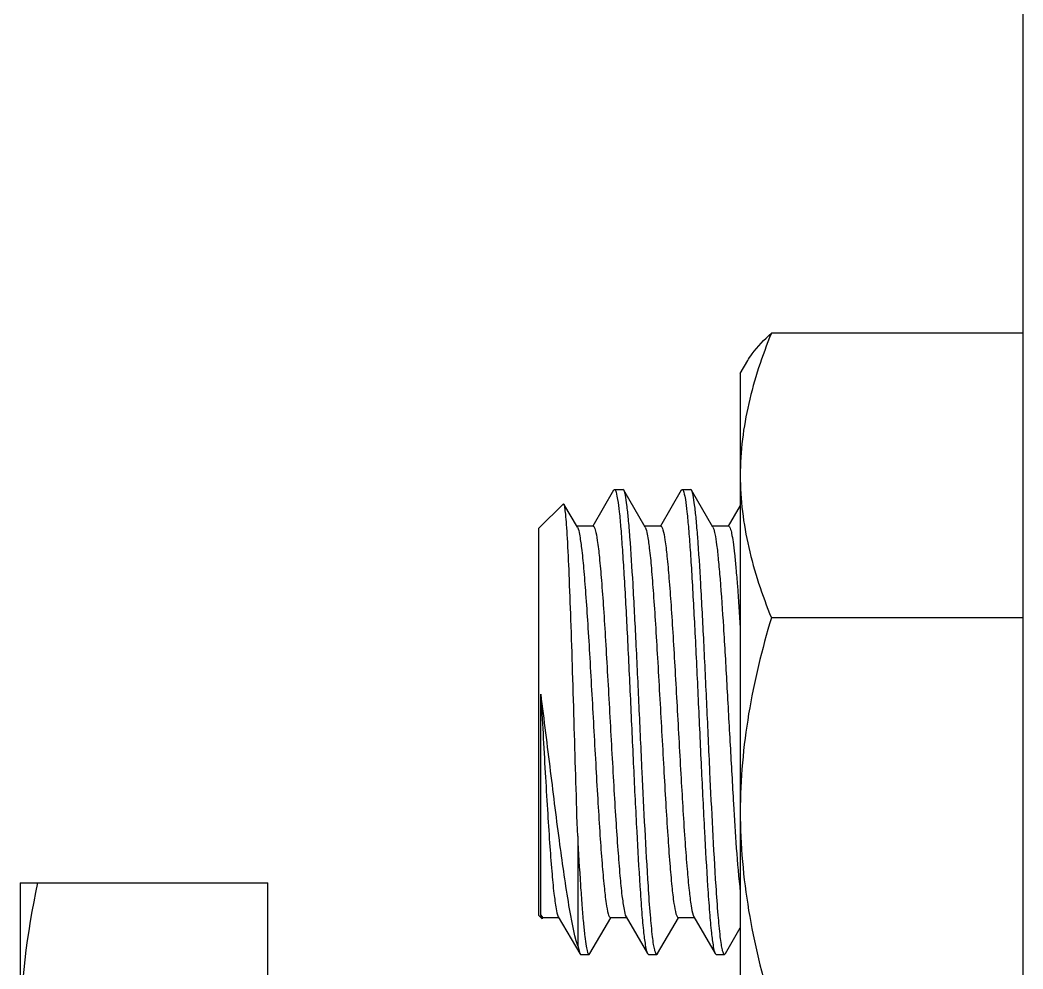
# Model space of a CAD drawing. Extents: x -1396510 to 1250330, y -1892470 to 1623980.
# Drawn here: x -1156862.4 to -1156739.2, y -63185.8 to -63069.2 of the extents above; entities that cross this region are included whole.
import ezdxf

# ---------------------------------------------------------------- set-up
doc = ezdxf.new("R2010")
doc.units = 0
doc.header["$LTSCALE"] = 1000
doc.header["$MEASUREMENT"] = 0

msp = doc.modelspace()

# ---------------------------------------------------------------- linework, layer by layer
at = {"linetype": 'Continuous'}
for p, q in [((-1156739.16, -61890.08), (-1156739.16, -63356.1)), ((-1156739.16, -63107.69), (-1156770.08, -63107.69)), ((-1156773.9, -63112.63), (-1156772.99, -63111.05)), ((-1156773.9, -63112.63), (-1156773.9, -63190.55)), ((-1156789.47, -63126.99), (-1156792.03, -63131.39)), ((-1156789.47, -63126.99), (-1156789.37, -63126.9)), ((-1156789.37, -63126.9), (-1156788.33, -63126.9)), ((-1156788.22, -63126.99), (-1156788.33, -63126.9)), ((-1156785.59, -63131.53), (-1156788.22, -63126.99)), ((-1156781.15, -63126.99), (-1156783.7, -63131.39)), ((-1156781.15, -63126.99), (-1156781.04, -63126.9)), ((-1156781.04, -63126.9), (-1156780, -63126.9)), ((-1156779.89, -63126.99), (-1156780, -63126.9)), ((-1156777.26, -63131.53), (-1156779.89, -63126.99)), ((-1156798.65, -63131.66), (-1156795.65, -63128.65)), ((-1156795.57, -63128.68), (-1156795.65, -63128.65)), ((-1156793.92, -63131.53), (-1156795.57, -63128.68)), ((-1156773.9, -63128.87), (-1156775.37, -63131.39)), ((-1156798.65, -63179.26), (-1156798.65, -63131.66)), ((-1156791.98, -63131.42), (-1156793.98, -63131.42)), ((-1156783.65, -63131.42), (-1156785.65, -63131.42)), ((-1156775.32, -63131.42), (-1156777.32, -63131.42)), ((-1156777.26, -63131.53), (-1156777.22, -63131.61)), ((-1156739.16, -63142.66), (-1156770.08, -63142.66)), ((-1156798.41, -63179.21), (-1156798.41, -63152.06)), ((-1156793.89, -63169.51), (-1156793.89, -63182.97)), ((-1156862.43, -63175.23), (-1156831.97, -63175.23)), ((-1156862.43, -63175.23), (-1156862.43, -63251.38)), ((-1156831.97, -63251.38), (-1156831.97, -63175.23)), ((-1156798.65, -63179.26), (-1156798.29, -63179.62)), ((-1156798.41, -63179.21), (-1156798.21, -63179.49)), ((-1156796.27, -63179.39), (-1156793.64, -63183.92)), ((-1156787.94, -63179.39), (-1156785.31, -63183.92)), ((-1156779.61, -63179.39), (-1156776.98, -63183.92)), ((-1156798.29, -63179.62), (-1156798.32, -63179.58)), ((-1156798.21, -63179.59), (-1156798.24, -63179.63)), ((-1156798.21, -63179.49), (-1156796.21, -63179.49)), ((-1156798.21, -63179.59), (-1156798.16, -63179.52)), ((-1156792.39, -63183.92), (-1156789.83, -63179.52)), ((-1156789.88, -63179.49), (-1156787.88, -63179.49)), ((-1156784.06, -63183.92), (-1156781.5, -63179.52)), ((-1156781.55, -63179.49), (-1156779.55, -63179.49)), ((-1156775.73, -63183.92), (-1156773.9, -63180.77)), ((-1156793.89, -63182.97), (-1156793.64, -63183.92)), ((-1156793.64, -63183.92), (-1156793.53, -63184.02)), ((-1156793.53, -63184.02), (-1156792.49, -63184.02)), ((-1156792.49, -63184.02), (-1156792.39, -63183.92)), ((-1156785.31, -63183.92), (-1156785.2, -63184.02)), ((-1156785.2, -63184.02), (-1156784.16, -63184.02)), ((-1156784.06, -63183.92), (-1156784.16, -63184.02)), ((-1156776.98, -63183.92), (-1156776.87, -63184.02)), ((-1156776.87, -63184.02), (-1156775.83, -63184.02)), ((-1156775.73, -63183.92), (-1156775.83, -63184.02))]:
    msp.add_line(p, q, dxfattribs=at)
for points, knots in [([(-1156770.08, -63107.69), (-1156771.22, -63110.49), (-1156773.15, -63116.2), (-1156773.9, -63122.21), (-1156773.9, -63125.17)], [0, 0, 0, 0, 0.505313, 1, 1, 1, 1]), ([(-1156773.03, -63111.11), (-1156772.85, -63110.81), (-1156772.02, -63109.55), (-1156770.94, -63108.47), (-1156770.08, -63107.69)], [0, 0, 0, 0, 0.228325, 1, 1, 1, 1]), ([(-1156773.9, -63125.17), (-1156773.9, -63128.14), (-1156773.15, -63134.15), (-1156771.22, -63139.85), (-1156770.08, -63142.66)], [0, 0, 0, 0, 0.494687, 1, 1, 1, 1]), ([(-1156789.37, -63126.9), (-1156789.25, -63126.9), (-1156789.11, -63127.48), (-1156788.93, -63128.26), (-1156788.75, -63129.85), (-1156788.57, -63131.87), (-1156788.38, -63134.45), (-1156788.11, -63138.72), (-1156787.78, -63144.84), (-1156787.41, -63152.74), (-1156787.04, -63160.87), (-1156786.66, -63168.54), (-1156786.39, -63173.41), (-1156786.24, -63175.65)], [0, 0, 0, 0, 0.007476, 0.026717, 0.057888, 0.100416, 0.153417, 0.215758, 0.362931, 0.52932, 0.700634, 0.862148, 1, 1, 1, 1]), ([(-1156785.2, -63175.65), (-1156785.51, -63170.97), (-1156785.87, -63163.59), (-1156786.33, -63153.57), (-1156786.69, -63145.86), (-1156787.05, -63138.92), (-1156787.36, -63133.89), (-1156787.63, -63130.66), (-1156787.81, -63128.95), (-1156787.99, -63127.79), (-1156788.11, -63127.18), (-1156788.22, -63126.99)], [0, 0, 0, 0, 0.288673, 0.45438, 0.616899, 0.763188, 0.881517, 0.927144, 0.962486, 0.986874, 1, 1, 1, 1]), ([(-1156781.04, -63126.9), (-1156780.92, -63126.9), (-1156780.78, -63127.48), (-1156780.61, -63128.26), (-1156780.43, -63129.85), (-1156780.24, -63131.87), (-1156780.05, -63134.45), (-1156779.78, -63138.72), (-1156779.45, -63144.84), (-1156779.08, -63152.74), (-1156778.71, -63160.87), (-1156778.33, -63168.53), (-1156778.06, -63173.41), (-1156777.92, -63175.65)], [0, 0, 0, 0, 0.007473, 0.026712, 0.057881, 0.100405, 0.1534, 0.215738, 0.362914, 0.529308, 0.70062, 0.862141, 1, 1, 1, 1]), ([(-1156776.87, -63175.65), (-1156777.18, -63170.97), (-1156777.54, -63163.59), (-1156778, -63153.57), (-1156778.36, -63145.86), (-1156778.72, -63138.92), (-1156779.03, -63133.89), (-1156779.3, -63130.66), (-1156779.48, -63128.95), (-1156779.66, -63127.79), (-1156779.78, -63127.18), (-1156779.89, -63126.99)], [0, 0, 0, 0, 0.288676, 0.454391, 0.616902, 0.763184, 0.881518, 0.927147, 0.962487, 0.986875, 1, 1, 1, 1]), ([(-1156793.89, -63169.51), (-1156794.04, -63165.06), (-1156794.24, -63158.33), (-1156794.5, -63149.46), (-1156794.71, -63143.16), (-1156794.91, -63137.68), (-1156795.08, -63133.78), (-1156795.24, -63131.34), (-1156795.33, -63130.07), (-1156795.45, -63129.24), (-1156795.5, -63128.8), (-1156795.57, -63128.68)], [0, 0, 0, 0, 0.326238, 0.494081, 0.651485, 0.788626, 0.89675, 0.937634, 0.968775, 0.98965, 1, 1, 1, 1]), ([(-1156793.92, -63131.53), (-1156793.77, -63131.79), (-1156793.62, -63132.67), (-1156793.36, -63134.34), (-1156793.14, -63136.79), (-1156792.89, -63139.9), (-1156792.64, -63143.58), (-1156792.31, -63149.21), (-1156791.98, -63155.11), (-1156791.65, -63161.06), (-1156791.41, -63165.32), (-1156791.16, -63169.23), (-1156790.92, -63172.64), (-1156790.67, -63175.44), (-1156790.44, -63177.5), (-1156790.22, -63178.77), (-1156790.06, -63179.32), (-1156789.94, -63179.49), (-1156789.88, -63179.49)], [0, 0, 0, 0, 0.01868, 0.054279, 0.105766, 0.17135, 0.248696, 0.335028, 0.522011, 0.615926, 0.705602, 0.787809, 0.859594, 0.918386, 0.962109, 0.989306, 0.996546, 1, 1, 1, 1]), ([(-1156791.98, -63131.42), (-1156791.92, -63131.42), (-1156791.8, -63131.59), (-1156791.64, -63132.14), (-1156791.42, -63133.42), (-1156791.19, -63135.47), (-1156790.94, -63138.27), (-1156790.7, -63141.68), (-1156790.45, -63145.59), (-1156790.21, -63149.86), (-1156789.88, -63155.81), (-1156789.55, -63161.7), (-1156789.22, -63167.33), (-1156788.97, -63171.01), (-1156788.72, -63174.12), (-1156788.5, -63176.58), (-1156788.24, -63178.24), (-1156788.09, -63179.13), (-1156787.94, -63179.39)], [0, 0, 0, 0, 0.003454, 0.010694, 0.037891, 0.081614, 0.140406, 0.212191, 0.294398, 0.384074, 0.477989, 0.664972, 0.751304, 0.82865, 0.894235, 0.945721, 0.98132, 1, 1, 1, 1]), ([(-1156785.59, -63131.53), (-1156785.44, -63131.79), (-1156785.29, -63132.67), (-1156785.03, -63134.34), (-1156784.81, -63136.79), (-1156784.56, -63139.9), (-1156784.32, -63143.58), (-1156783.98, -63149.21), (-1156783.65, -63155.11), (-1156783.32, -63161.06), (-1156783.08, -63165.32), (-1156782.83, -63169.23), (-1156782.59, -63172.64), (-1156782.34, -63175.44), (-1156782.12, -63177.5), (-1156781.89, -63178.77), (-1156781.73, -63179.32), (-1156781.61, -63179.49), (-1156781.55, -63179.49)], [0, 0, 0, 0, 0.018679, 0.054277, 0.105762, 0.171346, 0.248693, 0.335026, 0.522009, 0.615924, 0.7056, 0.787808, 0.859593, 0.918388, 0.962111, 0.989308, 0.996545, 1, 1, 1, 1]), ([(-1156783.65, -63131.42), (-1156783.6, -63131.42), (-1156783.48, -63131.58), (-1156783.32, -63132.11), (-1156783.1, -63133.33), (-1156782.88, -63135.31), (-1156782.64, -63138), (-1156782.4, -63141.29), (-1156782.16, -63145.07), (-1156781.91, -63149.21), (-1156781.59, -63155.02), (-1156781.2, -63162.08), (-1156780.81, -63168.75), (-1156780.46, -63173.34), (-1156780.23, -63175.93), (-1156779.99, -63177.81), (-1156779.82, -63178.83), (-1156779.7, -63179.19)], [0, 0, 0, 0, 0.003368, 0.010352, 0.036563, 0.078723, 0.135496, 0.204961, 0.284739, 0.372083, 0.46398, 0.648697, 0.813604, 0.881392, 0.936183, 0.97613, 1, 1, 1, 1]), ([(-1156777.22, -63131.61), (-1156777.12, -63131.84), (-1156776.97, -63132.54), (-1156776.77, -63133.85), (-1156776.58, -63135.69), (-1156776.28, -63139.06), (-1156775.94, -63144.16), (-1156775.55, -63150.97), (-1156775.16, -63158.22), (-1156774.66, -63166.75), (-1156774.31, -63172.79), (-1156773.9, -63176.41)], [0, 0, 0, 0, 0.01742, 0.04715, 0.08863, 0.140904, 0.272579, 0.429478, 0.596401, 0.757161, 1, 1, 1, 1]), ([(-1156775.32, -63131.42), (-1156775.23, -63131.42), (-1156775.07, -63131.8), (-1156774.94, -63132.38), (-1156774.76, -63133.47), (-1156774.59, -63134.9), (-1156774.42, -63136.71), (-1156774.17, -63139.75), (-1156774.01, -63142.19), (-1156773.9, -63143.91)], [0, 0, 0, 0, 0.022025, 0.074597, 0.159189, 0.274736, 0.419351, 0.590503, 1, 1, 1, 1]), ([(-1156770.08, -63142.66), (-1156771.24, -63146.54), (-1156773.17, -63154.41), (-1156773.9, -63162.5), (-1156773.9, -63166.54)], [0, 0, 0, 0, 0.500488, 1, 1, 1, 1]), ([(-1156793.89, -63182.97), (-1156794.37, -63181.35), (-1156795.13, -63177.2), (-1156796.16, -63170.03), (-1156797.23, -63161.37), (-1156797.99, -63155.21), (-1156798.41, -63152.06)], [0, 0, 0, 0, 0.162759, 0.403462, 0.695229, 1, 1, 1, 1]), ([(-1156798.41, -63152.06), (-1156798.24, -63155.27), (-1156797.98, -63160), (-1156797.62, -63166.08), (-1156797.36, -63170.13), (-1156797.1, -63173.56), (-1156796.86, -63176.28), (-1156796.59, -63178.12), (-1156796.43, -63179.1), (-1156796.27, -63179.39)], [0, 0, 0, 0, 0.351738, 0.517281, 0.666869, 0.794435, 0.894849, 0.964153, 1, 1, 1, 1]), ([(-1156773.9, -63166.54), (-1156773.9, -63170.58), (-1156773.17, -63178.68), (-1156771.24, -63186.55), (-1156770.08, -63190.43)], [0, 0, 0, 0, 0.499512, 1, 1, 1, 1]), ([(-1156793.89, -63169.51), (-1156793.79, -63171.51), (-1156793.63, -63174.35), (-1156793.38, -63177.88), (-1156793.21, -63179.99), (-1156793.04, -63181.64), (-1156792.88, -63182.91), (-1156792.73, -63183.56), (-1156792.59, -63184.02), (-1156792.49, -63184.02)], [0, 0, 0, 0, 0.411081, 0.582555, 0.727275, 0.842767, 0.927131, 0.979216, 1, 1, 1, 1]), ([(-1156786.24, -63175.65), (-1156786.17, -63176.73), (-1156786.03, -63178.64), (-1156785.83, -63181.13), (-1156785.59, -63182.79), (-1156785.46, -63183.67), (-1156785.31, -63183.92)], [0, 0, 0, 0, 0.388102, 0.689537, 0.895141, 1, 1, 1, 1]), ([(-1156784.16, -63184.02), (-1156784.23, -63184.02), (-1156784.35, -63183.78), (-1156784.44, -63183.4), (-1156784.58, -63182.7), (-1156784.76, -63181.29), (-1156784.98, -63178.9), (-1156785.13, -63176.84), (-1156785.2, -63175.65)], [0, 0, 0, 0, 0.022335, 0.073189, 0.154968, 0.267344, 0.58006, 1, 1, 1, 1]), ([(-1156777.92, -63175.65), (-1156777.84, -63176.73), (-1156777.71, -63178.64), (-1156777.5, -63181.13), (-1156777.26, -63182.79), (-1156777.13, -63183.67), (-1156776.98, -63183.92)], [0, 0, 0, 0, 0.38811, 0.689527, 0.895142, 1, 1, 1, 1]), ([(-1156775.83, -63184.02), (-1156775.9, -63184.02), (-1156776.02, -63183.78), (-1156776.11, -63183.4), (-1156776.25, -63182.7), (-1156776.43, -63181.29), (-1156776.65, -63178.9), (-1156776.8, -63176.84), (-1156776.87, -63175.65)], [0, 0, 0, 0, 0.022323, 0.073165, 0.154936, 0.267306, 0.580047, 1, 1, 1, 1]), ([(-1156798.32, -63179.58), (-1156798.33, -63179.56), (-1156798.37, -63179.44), (-1156798.4, -63179.32), (-1156798.41, -63179.21)], [0, 0, 0, 0, 0.171997, 1, 1, 1, 1]), ([(-1156779.7, -63179.19), (-1156779.68, -63179.23), (-1156779.66, -63179.29), (-1156779.63, -63179.36), (-1156779.61, -63179.39)], [0, 0, 0, 0, 0.552899, 1, 1, 1, 1]), ([(-1156798.24, -63179.63), (-1156798.24, -63179.64), (-1156798.26, -63179.64), (-1156798.28, -63179.63), (-1156798.29, -63179.62)], [0, 0, 0, 0, 0.469243, 1, 1, 1, 1])]:
    msp.add_open_spline(points, degree=3, knots=knots, dxfattribs=at)
msp.add_open_spline([(-1156860.29, -63175.23), (-1156861.6, -63181.48), (-1156862.43, -63187.88), (-1156862.43, -63194.27)], degree=3, dxfattribs=at)

doc.saveas('drawing.dxf')
